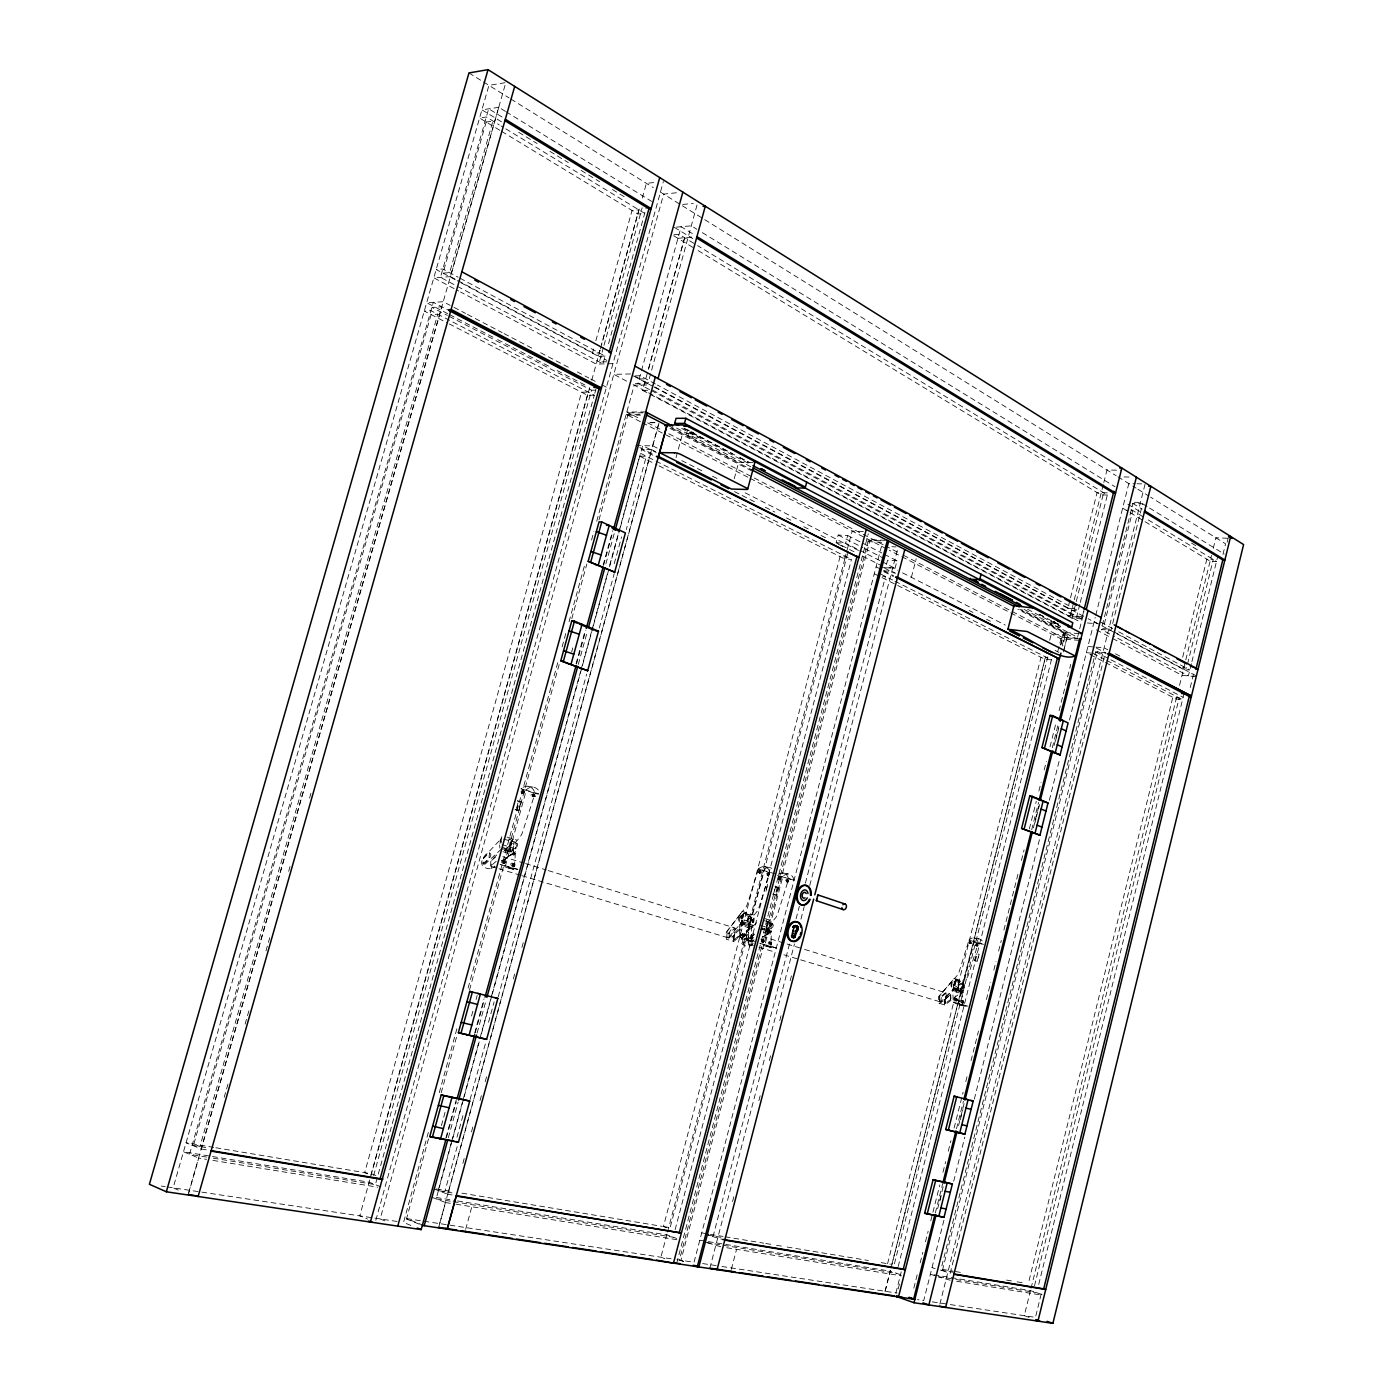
<?xml version="1.0" encoding="UTF-8"?>
<svg xmlns="http://www.w3.org/2000/svg" width="1393" height="1393" viewBox="0 0 1393 1393"><rect width="100%" height="100%" fill="white"/><g stroke="black" fill="none" stroke-linecap="round" stroke-linejoin="round"><path stroke-width="0.75" stroke-dasharray="5 3.75" d="M753.021 925.335L742.103 921.94L727.076 939.195M727.076 933.606C725.248 940.832 733.589 938.377 734.982 933.24C737.036 920.529 731.482 935.556 727.181 932.857M748.65 936.827L748.215 932.143L748.424 937.785L742.835 942.295M503.012 851.698L513.93 855.076L515.306 851.349L502.56 847.397M759.237 871.792C763.033 873.672 756.712 873.568 761.344 872.244C761.692 867.665 755.18 871.983 759.969 873.272M759.342 872.331L759.777 870.973M760.056 872.993L760.717 870.956M768.623 875.831C768.536 873.254 767.63 875.396 769.04 875.675M768.744 873.515L769.563 874.7L768.118 873.655M513.93 855.076L515.306 851.349M780.08 878.844L778.426 878.252L778.896 879.175M778.53 878.774L778.826 877.816L780.306 878.635M780.028 878.182C777.085 876.04 782.657 878.652 778.6 877.712M786.227 881.961C790.423 880.097 783.876 877.956 786.227 881.961C792.042 883.005 785.112 877.782 787.637 882.239M786.766 881.543L787.184 880.219M788.56 881.125L787.776 879.941M970.016 943.305L971.06 943.165M969.981 943.078L970.172 941.929M969.928 941.024C969.981 946.927 967.56 938.185 971.339 942.469M971.53 942.382L970.103 941.79M977.694 945.899C975.013 947.936 974.874 941.355 977.851 943.845C979.122 946.317 975.117 944.994 977.956 945.899M975.988 945.777L976.737 943.34M977.921 944.193L976.928 944.088M945.638 1003.535L944.854 999.408M950.914 998.798L950.722 994.706M753.108 937.646C752.864 940.867 747.449 938.133 749.66 935.887C751.715 935.452 750.548 940.536 752.742 938.22M939.352 997.701L939.84 1001.741M748.389 936.862L747.902 938.029M501.08 842.922L501.55 840.815M945.046 999.669L950.531 994.306L945.063 999.477M954.623 998.398C961.797 998.903 952.934 1004.231 954.083 998.624C957.008 998.363 956.364 1002.368 955.685 1000.191M963.521 1002.56C952.464 1000.557 968.605 1000.383 962.11 1002.142M963.782 1002.368L963.503 1000.975L961.031 1000.366M745.185 935.608C745.238 931.203 740.606 937.663 744.733 936.061M743.253 935.034L742.399 936.549A2.438 1.724 -73 0 0 741.86 937.959C737.768 945.22 749.451 949.121 752.934 943.705M745.029 935.26C741.755 932.492 746.126 935.922 743.34 936.27M752.603 937.907C748.372 937.506 753.648 934.947 752.882 937.663M762.284 941.877L763.051 939.787L764.165 941.407M763.991 941.059C760.247 937.28 766.846 944.837 760.822 941.807M770.225 942.312C774.212 942.643 768.605 947.048 770.312 942.556M771.356 944.646C772.088 937.698 770.085 947.292 769.929 943.479M955.737 1000.261L956.068 999.338M503.186 862.894C504.632 856.277 507.261 867.282 501.532 862.528M505.241 862.337C502.002 858.28 506.617 863.782 502.977 862.824M513.599 866.55L511.057 865.105A1.793 1.271 71.5 0 1 511.092 863.503C518.388 860.317 512.763 870.764 513.199 863.956M514.435 863.503C512.554 863.503 514.818 867.613 512.798 865.001M767.021 924.952L767.23 931.099L766.463 926.467L768.675 920.825L767.473 923.559M741.773 918.753L744.001 913.042L749.747 914.853L747.797 920.442L748.267 925.213L747.519 920.547L749.747 914.853M499.948 843.374L501.515 838.394L483.423 857.513A2.734 1.706 -72.3 0 0 482.727 859.22C477.764 867.212 491.102 872.001 495.072 866.115L491.746 868.518M522.183 792.095L523.611 790.545M522.967 793.592C517.43 791.624 525.823 787.707 524.447 792.861C520.878 795.821 523.333 787.881 524.377 792.391M532.492 795.56C536.148 793.226 533.38 799.234 532.701 795.194M969.807 942.835L971.147 943.618L969.162 943.479M1034.511 1285.791L1179.192 697.928L1172.802 697.284L1028.295 1283.737M1038.76 1284.311L1184.015 693.714M1191.381 663.73L1188.386 675.918L1116.211 637.454M1191.903 661.64L1217.935 555.598M1041.18 1294.114L1035.469 1317.36L949.417 1304.44M1190.231 687.533L1194.393 670.625M1222.967 554.379L1225.561 543.81L1150.566 497.144M1227.146 542.26L1228.591 536.375M1182.692 657.2L1206.843 559.185L1213.268 559.498L1186.523 668.205L1180.115 667.63M1030.541 1290.388L1024.255 1315.671L1032.021 1318.335M1031.046 1288.281L1177.451 693.784M1179.523 685.356L1211.544 555.319M1213.268 548.32L1215.863 537.785L1231.882 538.429M742.417 937.768L742.887 942.469L742.573 937.367L748.476 932.23M935.347 1212.885L942.748 1183.423M956.521 1128.696L963.399 1101.323M1031.673 829.81L1038.551 802.438M1052.307 747.71L1058.663 722.462M937.663 1208.654L943.723 1184.555M958.576 1125.474L964.409 1102.246M1033.38 827.895L1039.753 802.577M1054.083 745.586L1058.854 726.606M939.892 1200.888L941.999 1192.53M960.282 1119.78L962.894 1109.437M1034.964 822.723L1035.974 818.701M1036.479 816.681L1037.994 810.639M1038.516 808.619L1039.526 804.597M1055.668 740.397L1058.68 728.4M943.897 1220.355L923.751 1300.574L917.465 1299.634M953.7 1181.281L964.792 1137.054M974.316 1099.147L1039.857 838.011M1049.329 800.261L1059.934 757.984M1069.458 720.077L1095.211 617.43M1095.734 615.323L1128.8 483.597L1134.912 483.737M941.842 1265.941L1095.699 651.907L1105.363 652.725L950.165 1273.324L940.797 1270.155M1102.368 625.3L1132.892 503.482L1142.626 503.778L1110.987 630.263L1101.306 629.514L1114.557 636.566M942.434 1270.433L1096.552 655.163L1090.057 654.588M1104.336 624.081L1132.788 510.5L1126.24 510.291M939.909 1304.057L1145.098 483.946L1136.949 483.771M887.567 1263.677L1041.006 657.304L1047.536 657.879M1050.705 624.099L1051.471 621.052M885.077 1291.276L890.179 1271.112L903.918 1275.866M891.868 1264.391L1046.491 652.899M885.13 1291.294L890.458 1270.207M890.998 1268.1L1045.481 657.078M1049.747 640.223L1051.349 633.902L1067.613 635.208L1063.259 652.429L1067.665 635.243L1017.935 609.368M894.428 1263.747L1047.815 656.799M974.612 960.665L976.371 953.683L979.157 954.292L977.381 961.274L974.839 960.735L976.371 953.683M898.189 1266.55L1052.603 655.058M977.155 961.187L979.157 954.292M1069.998 599.861L1067.874 608.288L1074.403 608.741M1070.538 597.771L1097.075 492.6L1107.557 492.861M895.925 1292.93L901.236 1271.826M1057.757 651.524L1061.431 636.984L1079.784 638.464M898.206 1288.891L900.331 1280.463M1060.63 645.029L1064.879 628.173M1060.857 644.715L1063.764 633.206L1065.889 633.38L1062.702 646.021M1062.284 645.029L1065.453 632.509L1021.574 609.646M1073.777 601.898L1070.068 616.577L1082.204 617.447M1074.247 599.808L1103.273 484.66M1103.813 482.57L1106.982 469.998L1121.348 470.277M1083.858 610.517L1081.752 618.91L1072.035 618.196L1075.709 603.569M1076.249 601.48L1103.639 492.774M1079.784 604.44L1076.597 617.047L651.384 390.615M1080.306 602.351L1107.331 495.02L697.562 245.586M913.825 1288.159L917.534 1273.394M920.181 1262.876L922.828 1252.324M925.474 1241.807L928.138 1231.255M930.785 1220.756L939.805 1184.886M942.974 1172.297L945.638 1161.71M948.267 1151.245L950.931 1140.641M954.101 1128.069L963.12 1092.164M965.784 1081.63L967.891 1073.202M971.043 1060.665L978.495 1031.064M986.418 999.582L990.702 982.587M993.836 970.085L995.995 961.518M998.607 951.123L1001.288 940.432M1003.9 930.071L1018.788 870.904M1021.4 860.543L1024.099 849.817M1029.34 828.957L1036.288 801.358M1038.882 791.032L1041.059 782.396M1044.175 769.981L1046.352 761.309M1050.009 746.805L1055.894 723.385M1059.08 710.743L1070.747 664.374M1077.573 637.263L1079.157 630.942M1079.679 628.852L1083.998 611.701M731.36 1269.302L736.566 1249.312M911.388 577.346L916.211 558.785M881.508 546.213L694.027 1262.25L673.237 1259.098M789.483 944.054L713.199 1236.009L706.826 1233.745M796.065 918.84L799.356 906.251M805.398 883.145L885.53 576.476L882.204 576.267M709.855 1268.135L794.498 943.879M800.958 919.154L804.249 906.53M809.733 885.513L898.172 547.066M897.022 560.804L887.567 560.265L885.617 567.752L895.055 568.309L897.022 560.804L883.737 553.979M732.561 1201.584L734.755 1193.174M758.889 1100.609L761.1 1092.182M769.319 1060.63L771.513 1052.22M779.749 1020.651L781.943 1012.241M790.179 980.689L792.373 972.279M666.62 1227.703L663.434 1226.554L840.066 556.608L846.735 556.974M879.854 560.578L845.673 543.183L847.693 535.487L838.203 535.051L836.183 542.713L855.198 552.342M675.117 1229.723L851.471 559.359L844.733 558.941L852.168 531.046L866.725 531.691M666.968 1234.128L660.891 1257.217L664.844 1258.697M667.526 1232.039L845.534 556.242M670.364 1226.745L847.658 553.456M676.719 1263.155L868.292 533.711M772.993 894.306L776.267 895.177L778.269 887.498L774.874 886.453L777.816 887.358L775.831 894.95L772.906 894.062M778.008 887.393L776.267 895.177M734.233 478.739L738.69 462.25L753.596 462.493M465.68 1229.288L471.827 1206.756M676.023 457.653L682.274 434.755L684.451 434.773M686.418 434.163L687.411 430.541M445.899 1137.977L456.364 1099.53M474.647 1033.293L483.98 998.955M576.075 663.66L585.286 630.124M603.117 565.158L612.659 530.785M446.474 1137.437L456.277 1101.759M475.239 1032.718L484.485 999.06M576.476 664.061L585.791 630.158M603.639 565.192L612.85 531.656M448.354 1137.733L458.14 1102.089M477.102 1033.014L486.314 999.443M578.304 664.374L587.55 630.698M605.903 563.834L614.592 532.23M451.175 1143.218L438.534 1189.309L444.837 1191.711L458.036 1143.514M451.75 1141.128L479.331 1040.588M479.906 1038.481L580.463 671.931M581.038 669.824L591.381 632.126M591.955 630.036L607.47 573.481M609.768 565.105L618.388 533.676M618.962 531.586L639.648 456.173L646.352 456.277L626.258 529.601M452.185 1140.379L436.131 1198.885L451.071 1201.288M452.742 1138.307L463.677 1098.485M464.235 1096.448L479.175 1041.947M481.456 1033.641L491.816 995.856M492.373 993.853L582.03 667.038M582.535 665.192L592.948 627.233M593.453 625.405L609.037 568.588M609.525 566.794L619.955 528.8M620.442 527.024L642.661 445.673L656.19 452.516M456.974 1137.315L463.207 1114.626M488.525 1022.253L494.132 1001.828M614.226 563.695L621.574 536.914M470.085 1099.512L486.174 1040.85M498.224 996.848L586.645 674.177M599.269 628.086L614.209 573.603M439.77 1223.176L658.419 424.743M438.708 1227.372L445.516 1202.525L450.357 1203.291M433.658 1188.838L447.78 1194.254L651.68 449.678L655.528 451.628M636.044 445.656L652.742 445.812L659.081 422.688M462.876 1163.364L465.158 1154.971M471.478 1131.917L473.759 1123.542M480.063 1100.487L482.361 1092.095M485.234 1081.63L487.533 1073.237M513.321 978.931L515.619 970.538M521.922 947.484L524.221 939.108M517.917 803.152L516.124 810.064L519.049 810.656L515.567 809.751M516.472 810.169L518.353 803.326M428.33 1132.439L403.535 1222.445L411.37 1225.631M439.283 1092.687L457.74 1025.683M468.118 988.003L558.68 659.307M562.128 646.822L566.185 632.091M569.04 621.696L585.217 562.998M591.537 540.066L593.871 531.604M596.726 521.226L634.215 385.164L648.894 384.903M520.86 801.915L517.36 800.853L520.86 801.915L518.527 810.395L515.027 809.316M518.701 810.534L521.4 802.089L518.388 801.463M640.449 421.731L627.738 415.166L628.382 412.868L647.379 412.816M428.522 1138.847L406.564 1218.579L424.203 1225.701M441.215 1092.721L456.834 1036.044M469.528 989.953L559.69 662.58M571.792 618.684L586.853 563.973M598.99 519.902L628.469 412.903M1072.035 618.196L642.608 390.336L647.78 371.513M648.354 369.424L684.59 237.681M648.703 368.483L684.677 237.733M441.389 1125.631L445.969 1109.002M471.548 1016.002L473.812 1007.783M476.075 999.547L477.19 995.438M571.687 651.872L572.767 647.902M697.005 205.05L648.024 383.284L633.345 383.563M593.575 348.999L592.425 353.125L599.147 352.899L600.871 346.683M595.873 340.728L632.056 210.5L638.865 209.838L601.445 344.611M370.921 1175.083L588.264 392.112L581.56 392.217L364.67 1172.662L367.787 1173.881M589.727 387.498L359.777 1215.863L367.543 1219.067M591.746 380.237L600.122 350.043M600.47 348.807L640.014 206.356M642.33 198.015L646.387 183.354L654.884 182.431M373.637 1175.535L591.537 390.214L599.547 390.092M603.413 347.414L599.373 362.006L609.403 361.727M603.987 345.325L642.173 207.714M377.242 1177.903L375.379 1184.659L208.758 1157.426M378.287 1174.125L594.271 395.212L430.925 310.691L424.29 311.057L447.327 322.95M594.811 393.261L596.43 387.376M460.021 278.217L605.102 356.103L602.943 363.921L455.755 285.478M608.549 343.688L646.822 205.694M375.849 1220.268L663.381 181.508M224.203 1097.318L228.382 1082.657M245.098 1024.081L249.277 1009.437M265.976 950.862L270.155 936.218M288.664 871.356L291.05 862.981M309.559 798.119L311.945 789.761M188.786 1192.373L505.816 82.57L488.926 85.373L173.15 1187.846L180.777 1191.172M188.299 1194.48L198.694 1158.088L206.495 1159.359M213.756 1147.397L186.053 1142.765L201.288 1148.999L441.877 306.808L431.969 307.4L447.345 315.375M505.467 111.388L498.764 107.244L450.496 276.65L433.815 277.816L458.645 291.015M775.344 873.899L758.471 868.988L747.344 904.231C745.412 910.97 734.633 915.201 740.188 923.246L743.444 924.308L745.69 922.27L750.879 923.872L748.616 925.927L747.118 924.029L747.066 920.616L748.441 916.124L750.688 914.087M758.471 868.988L769.876 872.836L758.819 907.905C757.008 914.626 746.874 917.935 751.123 926.101L751.959 940.919L740.432 937.419L739.213 919.641L740.676 913.686L726.693 931.778A2.455 1.724 -73 0 0 726.153 933.171L726.362 939.265L733.902 941.355L751.193 926.711L749.573 923.576L751.019 916.925L733.867 933.554C717.587 949.573 738.412 913.912 733.589 933.867A2.455 1.724 -73 0 0 733.049 935.278L733.467 941.476M939.404 997.405L939.979 996.483M962.476 1001.288L962.685 1003.378M963.608 1002.316L963.12 1003.326M742.713 937.75L748.076 932.074M751.349 937.489L752.882 937.385M751.21 938.673L752.847 937.959M761.988 941.79L763.712 941.285M514.922 865.297L513.077 866.08M977.259 944.245L976.632 945.603M978.13 945.638L976.859 944.576M512.45 839.979L510.256 846.178L510.552 851.384L509.977 846.282L512.45 839.979L508.915 838.865M950.775 999.356L945.15 1003.517M741.947 920.024C742.8 928.156 740.85 915.149 744.001 913.042M955.546 979.801L953.909 988.542L953.526 984.938L955.546 979.801L960.23 981.281L958.488 986.331L959.08 990.702L958.21 986.418L960.23 981.281M780.184 878.896L779.087 879.314L780.184 878.583M788.56 881.804L788.595 880.15L787.149 880.063M759.429 871.6L761.083 871.844L759.969 870.712M524.256 792.338L522.114 791.92L522.271 792.861M944.663 1005.05L944.071 999.39A2.211 1.706 -73.9 0 1 944.558 998.119L961.135 983.075L959.916 989.1L961.605 992.008L945.081 1004.945L938.83 1003.239L938.429 997.684A2.211 1.706 -73.8 0 1 938.934 996.413L952.708 980.428L951.454 985.826L952.516 989.134L955.285 990.04L957.426 988.229L961.64 989.552C956.277 994.985 956.73 981.456 961.187 980.602M961.153 1003.03L962.319 1001.062L963.643 1002.055M954.745 1001.079L956.904 998.92M729.305 933.188L729.079 937.977M763.852 941.616L762.319 942.051M743.566 934.825L744.506 934.25M744.872 935.817C742.469 939.822 738.76 930.559 744.593 933.937M501.828 836.618L499.373 842.957L499.913 848.093M505.119 862.65L503.395 863.12L503.099 862.041M760.299 870.869L760.021 870.747M768.135 873.794L769.72 874.02M734.459 934.633C731.029 948.999 745.307 929.793 740.014 929.723M941.25 997.51C939.491 1014.626 955.65 981.647 941.25 997.51L939.579 997.005M501.393 860.543L504.736 860.526M523.716 790.858L524.447 792.077L522.671 790.998M532.944 794.95C542.277 797.876 523.037 796.169 534.216 794.062M726.972 931.447L740.676 913.686M753.926 939.735C745.69 953.352 746.665 933.519 753.979 933.85M963.312 1000.888L962.911 1003.117M952.708 980.428L939.004 996.291M955.737 1001.01C958.715 1001.584 956.033 996.918 955.737 1000.592M950.548 999.686L950.514 994.637M538.638 794.097L534.999 793.453L522.514 832.265C520.512 839.648 510.082 843.601 514.069 852.481L501.254 848.685M770.538 942.312L771.078 944.524M752.377 936.653L750.183 938.76M970.886 943.601L971.182 943.218M496.187 861.274L490.632 866.237L496.918 868.152M778.495 874.473A10.587 7.4 -73.5 0 1 788.595 879.175L777.66 913.947C775.866 920.599 765.767 923.855 770.033 931.987L759.934 929.009M939.526 1003.186L953.16 989.396M513.39 839.091L510.378 842.974L509.35 848.737L510.204 851.872L514.034 853.125L502.142 861.327M504.492 850.165L506.826 847.849L513.199 849.834L510.848 852.133M983.615 944.367L968.953 940.136L959.08 972.001C957.426 978.147 947.693 980.951 952.046 988.508L962.041 991.764L962.65 1004.945L966.237 1005.781M954.101 985.408C957.409 982.413 952.882 978.948 952.847 984.259C969.598 995.368 957.513 986.47 964.252 984.189M981.821 944.001L978.234 943.27L968.414 974.996C966.777 981.107 957.061 983.893 961.414 991.416L962.041 991.764M788.246 881.891L786.975 881.473M756.678 922.706L742.312 936.357M778.757 877.486C781.717 875.396 780.48 881.908 778.008 879.192M501.288 849.173L483.04 866.028M745.516 912.45L743.27 914.487L741.894 918.997L741.947 922.427L743.444 924.308M769.65 920.076L766.794 923.489L765.993 928.696L766.968 931.569L770.155 932.596L763.312 937.054M767.63 931.813L769.859 929.793L764.774 928.208M751.227 928.504L752.446 925.161L751.227 928.504L740.867 925.3L742.103 921.94M770.103 932.526L771.356 931.046L761.205 927.877M764.043 932.474L770.137 934.372L771.356 931.046M533.119 794.689L534.72 795.542L534.007 794.323M734.303 939.718L739.613 935.103L739.77 929.897M956.974 979.279L954.257 982.361L953.439 990.319M753.735 934.72L742.295 944.123M953.16 989.343L954.344 987.985L963.26 990.754M961.675 993.644L962.789 990.615L961.675 993.644L953.23 991.032L954.344 987.985M483.719 864.113C500.749 849.66 481.525 849.295 483.267 864.06M495.525 857.2L491.938 860.108A2.716 1.706 -72.3 0 0 491.241 861.797L491.398 868.605M505.729 849.121L514.226 842.399L512.52 849.73L514.034 853.125M754.588 934.459L749.208 938.621A2.438 1.724 -73.1 0 0 748.668 940.014L749.103 946.178M766.533 925.457L769.946 922.897L768.518 929.479L770.155 932.596M501.724 861.292L513.373 852.864L501.828 861.205M762.842 936.914L769.511 932.352M749.626 945.986L753.038 943.757M739.77 929.549L734.024 934.773L733.972 939.753M772.575 923.925C767.299 930.35 776.65 928.051 772.21 923.803C770.817 924.604 769.667 928.069 771.53 928.661C777.277 922.932 766.202 920.912 761.971 920.46M787.515 882.03L788.403 881.665M768.501 875.622C770.312 877.712 763.277 872.035 769.18 873.394M759.76 870.834L760.822 870.573M512.99 863.852L514.975 864.983M953.491 985.6C958.419 983.946 952.864 978.165 953.212 984.868M962.842 988.421L964.148 984.363M523.246 793.105L524.238 792.687L522.323 792.791M522.723 790.858L523.507 791.938L521.853 793.035M945.708 992.774C930.75 1002.995 948.859 1005.903 945.795 992.809L803.535 949.068M977.52 946.004L976.493 945.447M778.269 879.227L779.453 877.451L778.339 876.528M787.689 880.115L787.062 879.279M533.275 796.604L534.529 796.152M498.868 107.313L481.926 109.838L502.142 122.184M502.107 844.628L515.776 848.912L517.378 847.101L517.534 843.601L516.176 843.549L514.975 845.812L515.619 848.72L517.064 843.444M676.458 192.774L663.66 194.115L380.167 1218.927L387.985 1222.131M682.709 204.44L693.331 203.395M676.458 227.129L691.294 225.823L696.831 229.236M673.951 234.738L679.053 234.303L695.734 244.471M677.869 238.29L692.704 237.002M742.521 914.348L743.34 917.169L741.215 919.31L753.665 922.34L754.257 918.091L742.521 914.348L740.78 916.594L740.954 919.154L742.748 917.691L742.782 914.487M742.904 914.47L741.163 916.716L741.337 919.276M753.996 917.952L752.272 920.198L752.708 922.897M954.101 985.687L953.038 985.182M962.546 988.421C967.891 985.983 960.822 981.595 962.615 988.386M605.102 356.103L598.381 356.312L457.183 280.742M612.972 363.643L596.221 364.095L460.561 292.025M630.559 373.951L613.808 374.334L627.755 381.734M635.051 375.884L640.101 375.762L655.406 383.98M639.126 379L645.847 378.861M642.608 390.336L648.616 390.249M594.271 395.212L587.55 395.316L449.26 323.942M645.725 411.945L626.815 412.049L640.31 419.032M626.171 414.365L642.974 414.278M627.738 415.166L640.432 415.166M654.814 422.654L648.529 422.654L654.884 422.688M651.68 449.678L641.685 449.556L655.285 456.416M1124.081 476.946L1130.228 477.068M1107.331 495.02L1100.766 494.846L696.361 249.521M1134.372 502.264L1140.467 502.455L1148.163 507.174M885.304 540.345L868.57 539.526L679.401 1260.038L685.443 1262.267M880.376 540.728L869.946 540.24L680.968 1260.265L686.941 1262.493M868.083 541.633L884.764 542.434M836.183 542.713L845.673 543.183M891.886 546.718L896.03 546.927M880.306 567.143L892.739 567.874L897.301 570.19M883.841 570.834L891.764 571.304L895.629 573.272M1068.083 615.514L1082.291 616.559M1087.358 622.984L1097.492 623.733L1088.09 618.718M1102.716 628.609L1108.793 629.079M1065.453 632.509L1079.923 633.658M1080.864 639.021L1062.528 637.541L901.689 554.31M1079.314 640.362L1060.961 638.865L889.291 550.218M1087.933 646.474L1093.993 646.979M1096.012 647.153L1104.092 647.832L1107.835 649.782M1086.366 652.69L1090.702 653.056M1195.925 676.598L1181.995 675.326L1111.614 637.942M761.309 942.138L762.232 940.971L761.013 939.213M769.04 944.506C771.966 939.909 764.6 943.374 770.59 944.854M763.486 940.049L762.929 942.19M502.351 863.26L503.395 862.772A1.793 1.289 71.3 0 0 503.448 861.17L502.438 860.038M512.049 866.22L513.094 865.732A1.793 1.271 71.5 0 0 513.129 864.13L512.119 863.016M514.33 863.834L513.094 864.74L513.686 866.202M758.837 872.749L760.212 871.705L759.69 870.033M767.195 875.553L768.57 874.525L768.048 872.854M161.275 1186.052L165.227 1186.644M167.212 1186.94L399.286 1221.8M932.3 1301.863L947.275 1304.109M671.182 1258.784L404.684 1218.3L422.323 1225.422M702.612 1263.555L719.781 1266.167M721.922 1266.498L897.144 1293.104M532.143 796.5L533.78 795.403L533.101 793.505M453.213 1201.637L673.15 1237.193M706.147 1242.521L896.483 1273.289M455.946 1204.196L677.329 1239.787M720.773 1246.77L703.744 1241.651M726.693 1247.728L901.584 1275.849M206.634 1157.078L189.535 1154.292L433.31 302.333L447.641 309.821M938.795 1276.702L953.7 1279.122M955.824 1279.47L1036.688 1292.687M212.92 1160.404L377.782 1187.184M950.218 1280.219L938.203 1276.876M956.625 1281.264L1042.173 1295.177M436.235 1197.475L455.459 1200.592M457.583 1200.94L666.777 1234.877L676.685 1238.481M699.791 1240.223L706.199 1241.267M708.341 1241.616L890.179 1271.112M438.395 1190.649L455.528 1193.47M720.895 1237.28L708.079 1235.173L721.853 1239.265M447.78 1194.254L452.063 1194.95M192.13 1145.255L209.316 1148.128M940.449 1270.103L953.491 1272.279M201.288 1148.999L209.838 1150.426M436.357 1188.943L453.404 1191.764M461.936 1193.174L662.337 1226.38M663.434 1226.554L668.744 1227.425M701.706 1232.892L723.071 1236.427M725.213 1236.792L763.677 1243.165M765.802 1243.514L774.351 1244.924M776.493 1245.29L785.043 1246.7M787.167 1247.048L868.361 1260.508M881.194 1262.633L890.44 1264.165M528.069 786.279L533.327 787.167M215.898 1147.762L371.461 1173.794L376.145 1175.622M942.661 1269.406L953.3 1271.182M955.424 1271.53L963.939 1272.958M1006.495 1280.08L1014.992 1281.508M1017.134 1281.856L1025.631 1283.284M764.339 866.62L769.615 867.595M783.179 873.028L788.438 874.003M794.062 880.237L777.398 875.396L794.062 880.237A10.604 7.348 -78.9 0 0 782.866 876.441L765.018 944.454A32.439 22.514 -78.1 0 0 776.336 947.902L770.904 946.683A35.4 22.427 74.2 0 1 760.526 943.827M778.269 887.498L774.978 886.714M973.811 937.837L979 938.882M505.05 861.971L504.04 860.735L503.987 863.26M514.748 864.931L513.738 863.712M517.935 869.493L514.313 868.71A39.579 28.086 70.5 0 1 501.288 865.088M750.148 935.835L752.464 936.34M742.974 934.686L743.862 936.705M744.785 935.208L743.897 934.111M761.257 939.23L763.573 939.753M752.638 937.611L751.767 936.514M768.988 941.598L771.304 942.121M751.732 939.108L751.053 937.733M763.747 941.006L762.894 939.909M762.859 942.486L762.18 941.128M771.478 943.374L770.625 942.277M957.008 1000.035L956.242 999.06M963.416 1002.002L962.789 1001.097M508.41 867.978L513.529 869.267M747.205 940.432L752.342 941.772A32.718 22.915 -78.1 0 1 745.882 938.638L740.432 937.419A35.696 22.828 74 0 0 751.959 940.919M766.237 946.213L771.374 947.536M963.085 1005.763L958.802 1004.649L963.886 1005.972M939.491 1001.358L941.076 1002.02M498.99 868.762L519.746 875.03M521.818 875.657L729.514 938.22M748.581 944.123L756.887 946.631M758.959 947.257L775.57 952.29M783.893 954.797L941.511 1002.246M517.708 869.249L500.122 864.391L514.313 868.71L515.427 852.15M755.476 941.564L745.882 938.638L763.939 870.033A10.691 7.487 -78.9 0 1 771.809 868.344M776.336 947.902L759.585 943.235L770.904 946.683L771.374 931.708M968.013 1006.181L953.265 1002.089L952.673 988.838M502.734 861.971L504.893 862.598M512.432 864.931L514.574 865.541M742.817 935.243L744.628 935.765M750.688 937.646L752.499 938.168M761.814 941.041L763.608 941.564M769.563 943.409L771.339 943.914M955.337 1000.104L956.869 1000.54M961.745 1002.072L963.277 1002.507M502.838 856.625L523.489 862.981M525.544 863.608L546.195 869.946M548.25 870.59L734.024 927.703M762.319 936.392L784.99 943.374M787.045 944.001L801.48 948.441M740.989 924.499L740.972 922.27M503.709 848.616L510.778 850.827M742.73 922.915L748.476 924.708M761.779 928.852L767.439 930.594M953.334 988.281L955.285 990.04M954.588 988.769L959.272 990.231M740.258 922.897L751.767 926.467M748.616 925.927L751.193 926.711M959.498 991.363L961.605 992.008M504.318 850.409L515.236 853.787M742.138 924.168L753.056 927.564M765.297 931.36L771.409 933.258M954.449 990.023L963.347 992.791M760.682 925.387L771.6 928.8M508.967 839.3L512.502 840.414M744.088 913.46L749.817 915.271M955.633 980.167L960.317 981.647M503.622 839.143C517.029 842.957 516.786 840.014 515.776 848.912M954.64 981.107L963.991 984.05M507.035 837.071L516.803 840.136M741.929 911.283L753.404 914.922M764.583 918.475L772.279 920.877M953.961 978.304L963.329 981.264M773.394 894.567L775.413 886.888M1042.016 1294.48L1030.42 1290.597L930.367 1274.195L936.253 1276.214M522.323 791.311L524.116 791.92M532.614 794.776L534.39 795.386M759.411 871.234L760.874 871.739M767.769 874.055L769.215 874.543M786.819 880.48L788.229 880.951M969.807 942.173L970.991 942.573M976.632 944.471L977.799 944.872M533.258 797.04L532.405 795.386L534.407 796.099M538.447 793.731L520.982 788.717L534.999 793.453A11.858 9.263 -73.1 0 0 522.305 787.724M932.021 1267.613L935.173 1268.675M431.795 1197.196L445.516 1202.525M380.811 1186.784L369.128 1182.204L183.476 1151.767L198.694 1158.088M778.861 876.51L779.993 877.05M639.666 456.173L657.078 464.914M659.011 465.871L844.802 558.976M874.299 573.759L880.115 576.667M882.048 577.642L1044.872 659.237L1051.402 659.829L894.498 580.985M883.789 571.687L893.47 576.563M640.554 453.352L654.101 460.16M656.033 461.135L851.471 559.359M880.951 574.16L892.565 580.01M734.442 491.59L740.205 494.515M742.138 495.49L757.531 503.291M765.227 507.191L774.856 512.067M786.401 517.917L792.164 520.843M803.726 526.693L811.423 530.594M821.034 535.469L828.731 539.37M838.36 544.245L846.056 548.145M969.11 610.5L972.976 612.45M986.523 619.31L990.388 621.261M884.694 568.24L894.358 573.132M639.822 447.571L655.354 455.407M876.093 566.864L881.978 569.824M883.841 570.782L893.592 575.692M742.277 933.432L743.218 934.79M652.742 445.812L658.454 448.72M681.786 460.595L704.841 472.314M712.537 476.214L720.216 480.132M745.185 492.826L858.523 550.479M902.577 572.871L1005.276 625.091M1055.093 650.444L1058.924 652.394M862.807 556.19L881.804 565.837M881.769 561.553L895.055 568.309M838.203 535.051L862.894 547.658M864.792 548.633L883.771 558.332M847.693 535.487L881.839 553.004M642.347 422.706L748.215 477.381M750.148 478.374L887.358 549.225M1090.179 654.658L1103.552 661.553M1105.467 662.546L1176.162 699.025L1182.553 699.669L1106.216 660.16M449.277 316.385L591.537 390.214M1095.699 651.907L1109.002 658.802M1110.9 659.794L1183.092 697.266M647.623 422.828L661.518 430.002M668.797 433.78L862.023 533.78M863.19 534.39L883.232 544.75M885.147 545.743L900.575 553.735M1092.861 653.247L1104.318 659.168M1096.326 648.006L1105.868 652.969M669.006 425.945L738.69 462.25M671.652 428.104L751.419 469.65M1019.693 609.333L1075.466 638.377M670.016 428.382L751.175 470.608M447.762 313.704L426.676 302.734L443.218 301.724L450.131 305.363M449.695 314.714L495.734 338.638M497.649 339.631L511.074 346.613M512.99 347.606L549.434 366.551M557.113 370.555L585.896 385.513M1097.475 651.436L1105.102 655.389M751.82 938.795L751.297 937.785M743.932 936.392L743.427 935.382M684.276 428.435L732.283 453.578M739.962 457.601L749.573 462.615M1039.23 614.243L1044.976 617.256M1052.638 621.278L1058.384 624.273M683.789 428.313L737.785 456.573M739.718 457.583L749.347 462.633M1039.352 614.435L1058.541 624.464L1058.332 625.353L1027.616 609.298M681.577 428.365L751.001 464.67M676.528 428.017L751.088 466.934M1024.047 609.368L1077.869 637.454M453.996 307.365L465.541 313.425M467.473 314.435L502.142 332.596M504.057 333.606L532.962 348.72M540.658 352.76L569.545 367.891M577.259 371.931L588.804 377.973M590.736 378.983L598.433 383.023M601.88 384.834L606.443 387.219M1115.48 653.787L1121.226 656.799M1096.413 629.862L1109.716 636.932M633.171 384.607L1081.281 622.532M453.961 284.52L440.467 277.329L488.682 108.793L503.5 117.883M652.638 390.179L1081.752 618.91M649.469 389.587L637.977 383.475L681.142 226.711L694.114 234.651M450.392 276.598L457.287 280.289M458.14 280.742L606.913 360.387M1114.417 632.091L1195.978 675.744M455.267 279.732L436.183 269.511L442.852 269.006L458.123 277.19M1094.167 621.626L1099.861 624.673M1101.759 625.701L1115.062 632.822M1116.96 633.832L1183.458 669.424L1189.848 669.981L1117.743 631.29M635.8 376.754L649.121 383.876M654.814 386.923L1084.329 616.699M633.362 375.918L652.499 386.157M654.414 387.184L1071.652 610.308L1078.182 610.761L657.322 385.008M1100.662 622.114L1115.845 630.263M768.327 876.093L767.595 874.891M787.358 882.483L786.679 881.56M779.14 879.732L778.461 878.791M499.826 130.298L479.575 118.005L486.331 116.995L499.216 124.848M501.672 131.412L637.872 214.034L644.68 213.39L501.062 125.962M673.655 235.73L694.515 248.389M1122.654 508.114L1128.226 511.492M1130.089 512.624L1210.117 561.17L1216.542 561.483L1145.917 518.492M1131.046 509.455L1144.053 517.36M518.684 132.283L537.071 143.514M549.939 151.367L568.309 162.598M581.177 170.451L599.565 181.665M612.432 189.518L625.3 197.388M674.334 227.32L692.861 238.638M1127.825 504.196L1140.571 511.98M1191.537 543.096L1198.816 547.536M1132.544 503.273L1142.138 509.141M506.234 111.84L651.645 201.41M702.385 232.648L1115.009 486.766M1149.521 508.027L1224.255 554.048M468.971 72.941L481.682 80.846M483.493 81.978L509.072 97.893M510.9 99.042L653.3 187.655M660.195 191.955L680.585 204.649M682.431 205.798L1116.106 475.692M1117.935 476.824L1136.061 488.107M1137.872 489.239L1148.755 496.012M490.597 866.202L490.858 860.735L496.796 854.919M945.011 1003.326L944.82 999.791M953.143 988.995L953.23 991.032M770.103 932.161L770.137 934.372M740.832 923.071L740.867 925.3M982.274 940.937A9.664 6.094 -78.7 0 0 974.334 941.233L958.628 1003.326A29.549 18.649 -78.2 0 0 966.342 1006.268M1054.693 621.905A5.206 1.062 13.7 0 1 1053.561 621.504M1060.717 626.763A5.206 1.045 13.7 0 1 1053.265 625.805A5.206 1.045 13.7 0 1 1052.377 623.838A5.206 1.045 13.7 0 1 1060.421 626.136M1058.314 623.803A5.206 1.045 13.7 0 1 1051.767 621.678M1054.675 622.009A5.206 1.062 13.7 0 1 1053.543 621.591M693.766 432.544A6.216 1.497 16 0 1 690.771 431.534M689.518 430.959A6.216 1.497 16 0 1 687.95 429.845M694.985 434.059A6.216 1.497 16 0 1 687.585 430.193M758.489 868.988A10.691 7.522 -73.4 0 1 769.876 872.836M538.29 790.023A11.858 9.211 -79.5 0 0 526.432 789.674L505.537 865.558A36.288 28.226 -78.2 0 0 517.221 869.841M483.023 863.503L488.908 858.802L489.535 852.586L483.441 858.436L483.023 863.503M751.75 920.721C753.63 927.39 755.11 912.102 751.75 920.721M767.578 884.294L765.837 892.077L767.578 884.294M431.116 314.592L193.836 1144.071L199.913 1146.561L437.75 314.226L431.116 314.592M486.192 122.027L442.974 273.15L449.626 272.645L492.948 121.034L486.192 122.027M962.65 1004.945L953.265 1002.089A32.352 18.562 75.8 0 0 962.65 1004.945M978.234 943.27L968.953 940.136A9.647 6.129 -73.6 0 1 978.234 943.27M688.194 435.73A6.216 1.497 16 0 0 698.206 437.698A6.216 1.497 16 0 0 690.824 433.832A6.216 1.497 16 0 0 688.194 435.73"/><path stroke-width="1.5" d="M793.488 937.158L796.918 928.835L795.42 925.44L797.458 926.328L798.015 928.661L794.95 936.862L793.157 937.402L794.619 937.315M816.698 899.199L816.42 900.714L817.935 894.933L845.133 904.057M816.402 900.696L843.218 909.629M797.127 925.979C791.99 924.639 791.363 940.675 794.027 937.698M817.935 895.09L817.465 896.308M797.928 929.27L796.935 928.626L797.997 928.852M1043.74 1288.734L1189.639 694.881M1195.873 669.511L1222.88 559.62M900.54 1297.092L896.291 1296.448L914.017 1302.734L1052.899 1323.35L1243.601 544.576L488.038 69.65L468.971 72.941L149.399 1184.276L166.324 1191.781L421.174 1229.601L445.917 1139.491M1086.261 609.559L1121.853 468.048L1119.711 468.013M934.807 1214.992L913.634 1299.181L909.699 1297.788M943.287 1181.316L955.981 1130.803M963.921 1099.234L1031.133 831.917M1039.074 800.331L1051.262 751.924M1059.185 720.355L1079.784 638.464L1080.864 639.021M914.017 1302.734L936.079 1214.975M944.036 1183.336L956.991 1131.795M964.949 1100.139L1032.317 832.126M1040.275 800.47L1052.76 750.844M1060.177 721.313L1088.037 610.534M1043.148 800.958L1035.051 833.223L1032.422 832.805M944.019 1217.325L952.377 1183.98L933.084 1179.679L924.621 1213.251L944.019 1217.325L924.621 1213.251M973.185 1101.079L954.118 1096.169L945.725 1129.497L964.896 1134.163L973.185 1101.079L970.608 1100.4M1039.927 835.208L1048.006 803.012L1032.37 796.378L1029.758 795.995L1021.591 828.4L1039.927 835.208L1021.591 828.4M1060.09 754.919L1068.1 722.967L1052.69 715.671L1050.061 715.375L1041.947 747.553L1060.09 754.919L1041.947 747.553M1136.375 477.19L928.87 1304.945L922.967 1302.855M722.688 1239.404L903.291 1269.075L1057.531 657.67M1060.909 653.073L898.502 1296.918L896.465 1296.187L902.873 1297.58M1067.839 626.084L1068.048 625.196M1067.909 626.728L1071.722 627.007L1072.802 622.741L685.861 418.3L676.058 418.318L674.665 423.402L678.513 425.422M927.198 1214.069L935.661 1180.446L933.084 1179.679M948.302 1130.228L956.712 1096.866L954.118 1096.169M1024.203 828.818L1032.37 796.378M1044.593 747.884L1052.69 715.671M1084.137 609.42L1113.878 491.224M1007.923 629.253L1027.216 631.534L1074.978 655.894C1060.439 663.329 1023.82 633.536 1007.923 629.253L1013.947 605.676L1033.954 608.132M981.055 574.264L979.645 579.767L970.016 579.175L970.259 578.269M887.341 540.414L697.301 1266.707L693.331 1265.227M888.717 541.128L698.868 1266.951L694.898 1265.453M813.686 899.06L717.064 1269.667L715.009 1268.919M814.783 894.846L904.806 549.504M679.209 1232.962L857.061 556.103M866.254 529.427L673.463 1263.138L656.364 1260.09M806.721 482.152L805.119 488.125L795.368 487.863L795.629 486.854L782.135 479.801M747.693 489.082L754.954 462.058M674.665 423.402L684.451 423.402L685.861 418.3M689.431 427.372L689.727 426.31L683.841 426.31M457.409 1097.649L474.7 1034.686M485.025 997.109L576.005 665.784M586.261 628.452L603.065 567.282M613.425 529.549L655.285 377.103M424.203 1225.701L447.78 1139.805M458.697 1100.035L476.545 1035.051M486.871 997.405L577.782 666.307M588.664 626.676L604.806 567.839M615.114 530.333L647.292 412.763M658.001 378.565L705.293 206.216L703.082 206.443M458.419 1142.347L469.737 1101.045L441.233 1094.898L429.758 1136.584L458.419 1142.347L455.842 1141.442M497.841 998.468L469.737 991.398L458.367 1032.683L486.627 1039.37L497.841 998.468L495.246 997.736M587.654 670.712L598.485 631.168L574.456 621.139L571.774 620.895L560.787 660.787L587.654 670.712L560.787 660.787M614.679 572.123L625.405 532.927L601.759 521.94L599.06 521.818L588.177 561.344L614.679 572.123L588.177 561.344M447.136 1229.148L666.864 425.614M658.523 456.451L858.837 557.635L656.347 456.416L658.523 456.451L667.125 424.969L682.065 424.969A4.719 1.149 16 0 1 688.49 426.693L1081.49 633.293L1080.306 633.676M397.754 1226.136L682.866 192.112M432.318 1137.489L443.792 1095.751L469.737 1101.045M460.944 1033.467L472.331 992.129L469.737 991.398M563.451 661.083L574.456 621.139M590.858 561.518L601.759 521.94M379.958 1179.331L599.443 387.341M609.316 351.715L648.807 209.246M659.725 177.573L370.381 1222.061L368.361 1221.243L371.827 1221.748M514.696 86.418L198.119 1196.5L196.152 1195.647M166.324 1191.781L488.038 69.65M795.142 936.409L794.114 936.061L795.09 936.531M793.993 936.409L794.95 936.862M794.828 937.054L793.697 936.914M793.331 926.467L795.595 925.736M795.873 930.977L797.057 931.064M609.089 352.533L611.283 352.446L461.832 271.774M593.906 387.428L600.174 387.324M664.687 425.614L666.934 425.649M1148.668 486.192L1150.844 486.279L945.621 1307.435L939.387 1306.094M606.495 525.283L609.194 525.405L598.363 564.844L595.664 564.67M596.343 531.691L606.495 535.243M590.893 551.454L601.062 554.971M1114.069 624.83L1198.067 669.197L1190.284 665.941M595.804 630.907L598.485 631.168M569.023 630.855L579.279 634.233M1181.595 693.488L1187.567 694.062M563.538 650.792L573.812 654.153M568.396 663.817L571.078 664.113L582.013 624.308L579.331 624.047L593.975 630.158M1052.638 752.394L1055.267 752.725L1063.312 720.703L1050.061 715.375M1048.006 803.012L1029.758 795.995M188.194 1194.463L194.184 1195.351M457.148 1230.141L438.621 1227.355L440.658 1228.173M461.135 1230.75L484.451 1234.25M488.751 1234.895L512.398 1238.447M516.681 1239.091L540.327 1242.643M544.628 1243.287L568.257 1246.857M572.558 1247.501L596.187 1251.053M600.487 1251.698L624.134 1255.25M628.435 1255.894L652.063 1259.446M673.185 1262.615L680.254 1263.695M711.579 1268.396L735.138 1271.931M739.439 1272.593L763.103 1276.145M767.404 1276.789L791.067 1280.341M795.368 1280.985L819.032 1284.555M823.333 1285.199L894.306 1295.873M422.323 1225.422L914.853 1299.373L908.95 1297.283M456.347 1195.647L681.369 1233.031L456.277 1196.082L447.223 1229.166L445.098 1228.33M724.76 1240.136L905.346 1269.772L903.291 1269.075M211.231 1150.653L382.971 1179.157M953.996 1273.968L1045.325 1289.117M211.057 1151.106L382.17 1179.488L380.15 1178.704M953.892 1274.299L1045.725 1289.518L1043.723 1288.856M429.758 1136.584L453.857 1141.059M443.392 1128.609L432.631 1126.136M449.103 1107.801L438.36 1105.311M940.884 1207.94L946.108 1208.985M945.098 1191.241L950.287 1192.304M935.661 1180.446L952.377 1183.98M796.291 925.979L797.458 926.328M793.818 925.927L795.159 925.945M796.5 926.241L797.719 926.763M793.575 926.171L794.759 926.275M796.796 926.867L797.858 927.094M793.453 926.31L794.498 926.537M796.848 927.041L797.91 927.268M793.209 926.624L794.376 926.693M796.9 927.233L797.98 927.651M793.122 926.798L794.08 927.198M796.953 927.616L798.032 928.034M792.93 927.146L793.975 927.372M796.988 928.017L798.032 928.243M792.843 927.338L793.906 927.564M796.97 928.226L798.032 928.452M796.97 928.435L798.015 928.661M796.813 929.253L797.876 929.479M796.761 929.444L797.754 929.862M796.622 929.827L797.667 930.054M796.535 930.019L797.492 930.42M796.239 930.541L797.388 930.594M796.117 930.698L797.179 930.924M792.809 930.472L793.94 930.855M795.473 931.308L796.796 931.325M795.333 931.395L796.378 931.638M792.217 933.171L793.279 933.397M791.659 935.295L792.687 935.643L791.607 935.539M791.59 935.661L792.634 936.009M791.572 935.904L792.634 936.375M791.59 936.27L792.687 936.723M791.659 936.601L792.791 937.036M791.781 936.897L794.463 937.472M458.367 1032.683L486.627 1039.37M471.861 1025.004L461.205 1022.34M945.725 1129.497L964.896 1134.163M961.814 1124.639L966.968 1125.892M477.538 1004.405L466.899 1001.706M965.993 1108.062L971.113 1109.35M965.488 1099.077L968.065 1099.774L959.742 1132.944L957.165 1132.213M477.764 993.383L480.359 994.114L469.041 1035.33L466.446 1034.546M944.611 1182.117L947.188 1182.883L938.795 1216.315L936.218 1215.497M449.382 1096.57L451.959 1097.423L440.536 1139.021L437.959 1138.098M441.233 1094.898L443.792 1095.751M1047.083 1321.348L1052.899 1323.35M1035.835 1319.659L1039.753 1320.999L1035.957 1320.442L1037.959 1321.139L1230.663 536.462L1228.591 536.375L1231.882 538.429M730.837 1271.287L732.892 1272.053M709.855 1268.135L711.91 1268.901M465.123 1231.342L467.16 1232.161M417.256 1228.017L421.174 1229.601M1037.071 825.144L1041.947 827.146M571.774 620.895L577.433 623.263M1041.128 809.02L1045.986 811.057M1057.287 744.715L1062.093 746.927M611.893 527.79L619.101 531.133M1061.309 728.696L1066.098 730.942M676.702 462.354L711.335 479.906M720.965 484.781L728.661 488.664M1009.716 631.064L1019.397 635.957M1023.263 637.924L1032.927 642.817M1042.591 647.728L1052.272 652.62M448.668 310.343L599.617 389.065M1107.261 653.717L1190.702 697.214M646.648 415.097L667.804 426.101M751.419 469.65L1014.348 606.547M761.083 468.657L764.931 470.66M787.985 482.727L795.664 486.749M1000.923 594.202L1012.415 600.209M760.926 468.692L764.774 470.712M981.769 584.294L985.617 586.296M995.211 591.329L1012.485 600.366M1016.315 602.368L1020.164 604.388M752.934 465.68L1021.853 606.286M451.106 309.42L601.445 387.933L599.269 387.968L448.946 309.542M1109.141 653.091L1191.468 696.065L1108.967 653.909M645.725 411.945L672.68 426.014M753.004 467.944L1019.258 606.878M684.451 423.402L805.398 487.115M979.906 578.739L1071.722 627.007M634.895 366.098L1101.184 617.621M474.804 280.097L478.583 282.152M510.743 299.478L514.522 301.532M523.977 306.617L535.33 312.746M552.359 321.922L556.138 323.96M580.724 337.228L584.503 339.265M1117.882 626.885L1121.696 628.939M1125.492 630.994L1129.305 633.066M1140.745 639.23L1150.27 644.367M1154.083 646.422L1165.506 652.586M1176.946 658.75L1186.47 663.886M666.516 384.364L670.346 386.436M679.923 391.59L691.416 397.789M695.246 399.843L706.721 406.042M718.213 412.224L722.044 414.296M731.621 419.45L743.113 425.649M746.944 427.721L758.436 433.902M769.929 440.101L773.759 442.156M783.336 447.327L794.828 453.509M806.321 459.707L810.151 461.762M821.644 467.961L825.457 470.033M835.034 475.187L838.865 477.242M842.695 479.314L846.526 481.369M850.357 483.441L854.188 485.513M858.018 487.567L861.849 489.639M865.68 491.694L869.511 493.766M873.341 495.821L877.172 497.893M881.003 499.948L890.58 505.119M894.41 507.174L905.903 513.373M909.733 515.427L921.226 521.626M925.056 523.681L942.295 532.979M946.126 535.034L957.6 541.233M961.431 543.305L972.923 549.486M976.754 551.558L988.246 557.74M997.823 562.911L1009.316 569.093M1013.146 571.165L1024.639 577.346M1036.131 583.545L1039.962 585.617M1049.538 590.771L1061.031 596.97M1064.861 599.025L1076.354 605.224M505.328 119.276L651.21 208.637L649.016 208.863L504.98 120.721M696.953 236.653L1115.549 493.07L1113.425 493.018L696.587 237.977M1144.628 510.883L1224.882 560.038L1222.793 559.934L1144.332 511.928M803.848 904.841A10.03 6.913 -78.8 0 1 796.552 898.398A10.03 6.913 -78.8 0 1 801.184 886.261A10.03 6.913 -78.8 0 1 809.751 889.378M810.047 890.249A10.03 6.913 -78.8 0 1 810.43 895.229M809.385 899.251A10.03 6.913 -78.8 0 1 808.462 901.027M807.905 901.828A10.03 6.913 -78.8 0 1 807.313 902.56M806.669 903.204A10.03 6.913 -78.8 0 1 804.579 904.579M810.169 899.408A10.047 6.913 -78.8 0 1 798.485 902.072A10.047 6.913 -78.8 0 1 802.681 886A10.047 6.913 -78.8 0 1 811.214 895.386M807.992 893.54A5.398 3.709 -78.8 0 0 804.771 889.918A5.398 3.709 -78.8 0 0 800.853 893.697L800.696 894.236A5.398 3.709 -78.8 0 0 802.472 900.278A5.398 3.709 -78.8 0 0 807.278 897.858M805.032 897.823A2.978 2.055 -78.8 0 1 802.351 896.796A2.978 2.055 -78.8 0 1 803.395 892.791A2.978 2.055 -78.8 0 1 806.147 893.557M842.887 904.823A2.96 2.177 -71.7 0 1 846.039 904.788A2.96 2.177 -71.7 0 1 845.481 908.863A2.96 2.177 -71.7 0 1 842.33 908.898M842.103 908.428A2.96 2.177 -71.7 0 1 841.929 907.609M795.107 940.867A10.064 6.93 -77.9 0 1 787.132 930.367A10.064 6.93 -77.9 0 1 798.45 922.828M799.007 923.402A10.064 6.93 -77.9 0 1 799.495 924.064M800.296 925.596A10.064 6.93 -77.9 0 1 800.836 927.407M800.818 932.474A10.064 6.93 -77.9 0 1 800.296 934.494M799.495 936.392A10.064 6.93 -77.9 0 1 799.007 937.263M798.45 938.064A10.064 6.93 -77.9 0 1 795.838 940.501M1057.496 620.494A5.206 1.062 13.7 0 1 1060.822 621.696M1057.479 620.599A5.206 1.062 13.7 0 1 1060.787 621.8M753.717 460.944A4.562 1.08 15.6 0 1 754.327 462.459M674.473 452.795L659.568 452.603L731.464 489.047L746.352 489.465A4.579 1.027 15.5 0 0 746.439 487.985L680.916 454.501A4.719 1.097 16 0 0 674.473 452.795M897.649 577.259L895.507 577.12L1059.429 658.976L897.649 577.259M977.938 582.17L974.107 580.167L977.938 582.274M799.478 938.342A10.064 6.93 -77.9 0 0 797.597 921.922A10.064 6.93 -77.9 0 0 788.02 934.686A10.064 6.93 -77.9 0 0 799.478 938.342"/></g></svg>
